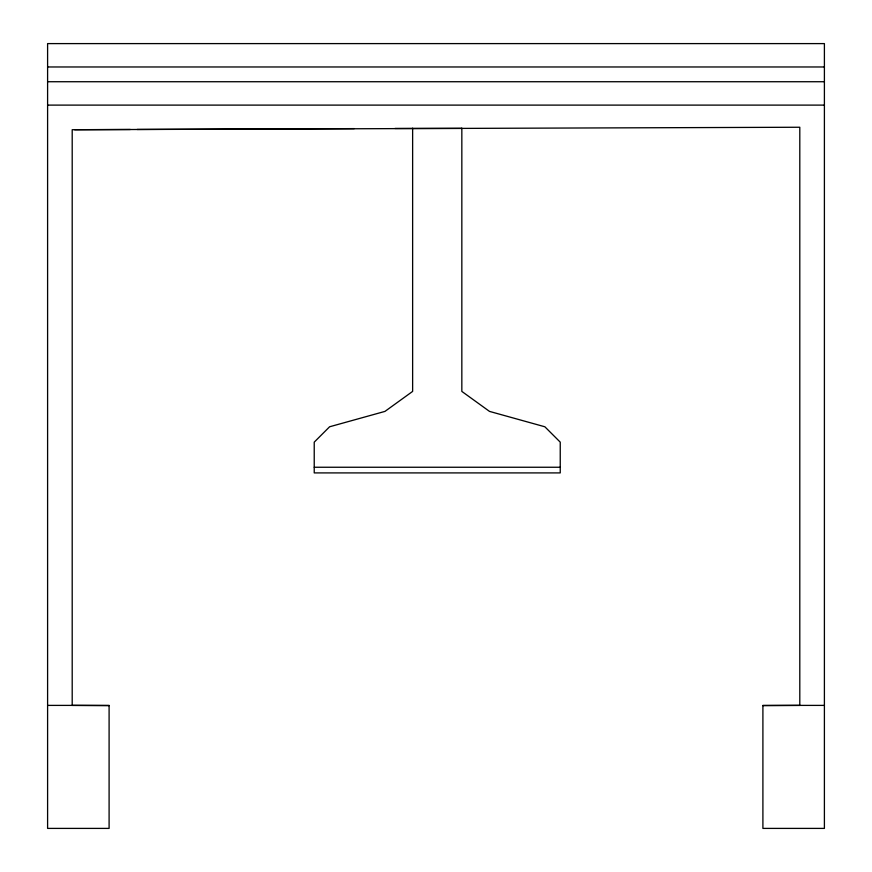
<?xml version="1.0" encoding="UTF-8"?>
<svg xmlns="http://www.w3.org/2000/svg" width="872" height="872" viewBox="0 0 872 872"><rect width="100%" height="100%" fill="white"/><g stroke="black" fill="none" stroke-linecap="round" stroke-linejoin="round"><path stroke-width="1.31" d="M109.098 705.633L72.202 705.394L72.202 129.71L130.31 129.492M137.1 129.459L354.261 128.62M394.983 128.457L461.833 128.391M74.665 129.71L799.798 127.247L799.798 705.394L762.902 705.633M47.6 66.97L824.4 66.97M47.6 81.728L824.4 81.728M47.6 105.109L824.4 105.109M314.225 467.25L560.238 467.25M47.6 705.394L109.098 705.394L109.098 828.4L47.6 828.4L47.6 43.6L824.4 43.6L824.4 828.4L762.902 828.4L762.902 705.394L824.4 705.394M461.833 128.173L461.833 391.408L489.508 411.399L544.858 426.779L560.238 442.148L560.238 472.907L314.225 472.907L314.225 442.148L329.594 426.779L384.955 411.399L412.63 391.408L412.63 128.173"/></g></svg>
